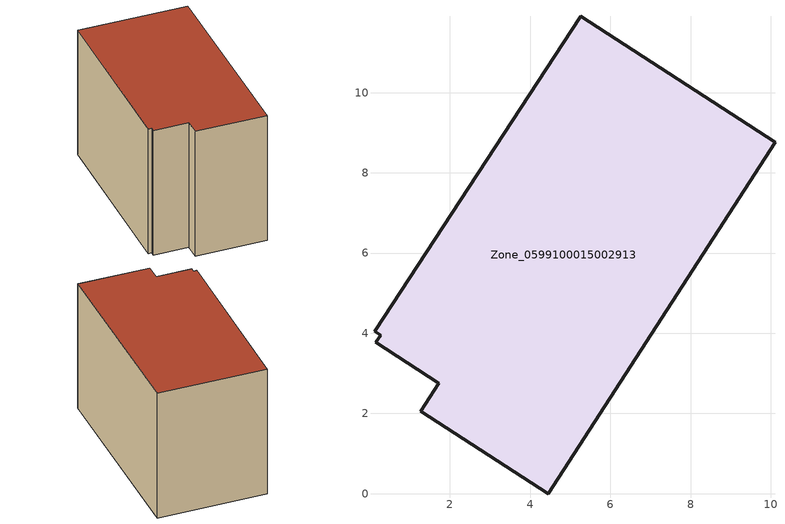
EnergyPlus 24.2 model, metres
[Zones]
Zone_0599100015002913
 floor ground (C_G): 1.28,2.06 1.72,2.75 0.15,3.77 0.27,3.95 0.12,4.05 5.26,11.9 10.11,8.76 4.46,0 z0.81
 wall outside (C_F): 1.72,2.75 1.28,2.06 4.46,0 10.11,8.76 5.26,11.9 0.12,4.05 0.27,3.95 0.15,3.77 1.72,2.75 z0.81:8.11
 roof outside (C_R): 5.26,11.9 0.12,4.05 0.27,3.95 0.15,3.77 1.72,2.75 1.28,2.06 4.46,0 10.11,8.76 z8.11
[BUILDING]
Pand.0599100015002913: North Axis=0; Terrain=City; Loads Convergence Tolerance Value=0.04; Temperature Convergence Tolerance Value=0.4; Solar Distribution=FullExterior; Maximum Number of Warmup Days=25; Minimum Number of Warmup Days=1
[Site:Location]
Rotterdam.The.Hague.AP_ZH_NLD Design_Conditions: Latitude=51.96; Longitude=4.45; Time Zone=1; Elevation=-4.5
[SITE:GROUNDTEMPERATURE:BUILDINGSURFACE]
18, 18, 18, 18, 18, 18, 18, 18, 18, 18, 18, 18
[MATERIAL] Thermal Absorptance=0.9; Solar Absorptance=0.7; Visible Absorptance=0.7
Name | Roughness | Thickness | Conductivity | Density | Specific Heat
G.TC.1965-1974 | MediumSmooth | 0.15 | 0.882353 | 540 | 1210
F.TC.1965-1974 | Rough | 0.3 | 0.697674 | 1920 | 840
R.TC.1965-1974 | MediumRough | 0.2 | 0.232558 | 1500 | 1000
[CONSTRUCTION]
C_G: G.TC.1965-1974
C_F: F.TC.1965-1974
C_R: R.TC.1965-1974
[ZONE]
Zone_0599100015002913: Type=1; Multiplier=1; Ceiling Height=Autocalculate; Volume=Autocalculate; Floor Area=autocalculate; Part of Total Floor Area=Yes
[ZONEINFILTRATION:DESIGNFLOWRATE]
Infil_Zone_0599100015002913: Zone or ZoneList or Space or SpaceList=Zone_0599100015002913; Schedule=AlwaysOn; Design Flow Rate Calculation Method=Flow/Area; Flow Rate per Floor Area=0.003; Constant Term Coefficient=1; Temperature Term Coefficient=0; Velocity Term Coefficient=0; Velocity Squared Term Coefficient=0
[HVACTEMPLATE:ZONE:IDEALLOADSAIRSYSTEM]
Zone_0599100015002913: Maximum Heating Supply Air Temperature=50; Minimum Cooling Supply Air Temperature=13; Maximum Heating Supply Air Humidity Ratio=0.0156; Minimum Cooling Supply Air Humidity Ratio=0.0077; Heating Limit=NoLimit; Cooling Limit=NoLimit; Dehumidification Control Type=ConstantSensibleHeatRatio; Cooling Sensible Heat Ratio=0.7; Dehumidification Setpoint=60; Humidification Control Type=None; Humidification Setpoint=30; Outdoor Air Method=None; Outdoor Air Flow Rate per Person=0.00944; Outdoor Air Flow Rate per Zone Floor Area=0; Outdoor Air Flow Rate per Zone=0; Demand Controlled Ventilation Type=None; Outdoor Air Economizer Type=NoEconomizer; Heat Recovery Type=None; Sensible Heat Recovery Effectiveness=0.7; Latent Heat Recovery Effectiveness=0.65
[ZONECONTROL:THERMOSTAT]
ThermostatControl_Zone_0599100015002913: Zone or ZoneList=Zone_0599100015002913; Control Type Schedule=DualSetpointControlType; Control 1=Thermostat_Zone_0599100015002913; Temperature Difference Between Cutout And Setpoint=0
[THERMOSTATSETPOINT:DUALSETPOINT]
Thermostat_Zone_0599100015002913: Heating Setpoint Temperature Schedule=HeatingSetpoint_Zone_0599100015002913; Cooling Setpoint Temperature Schedule=CoolingSetpoint_Zone_0599100015002913
[SCHEDULE:COMPACT]
HeatingSetpoint_Zone_0599100015002913: Through: 12/31, For: AllDays, Until: 24:00, 21
CoolingSetpoint_Zone_0599100015002913: Through: 12/31, For: AllDays, Until: 24:00, 24
DualSetpointControlType: Through: 12/31, For: AllDays, Until: 24:00, 4
AlwaysOn: Through: 12/31, For: AllDays, Until: 24:00, 1
